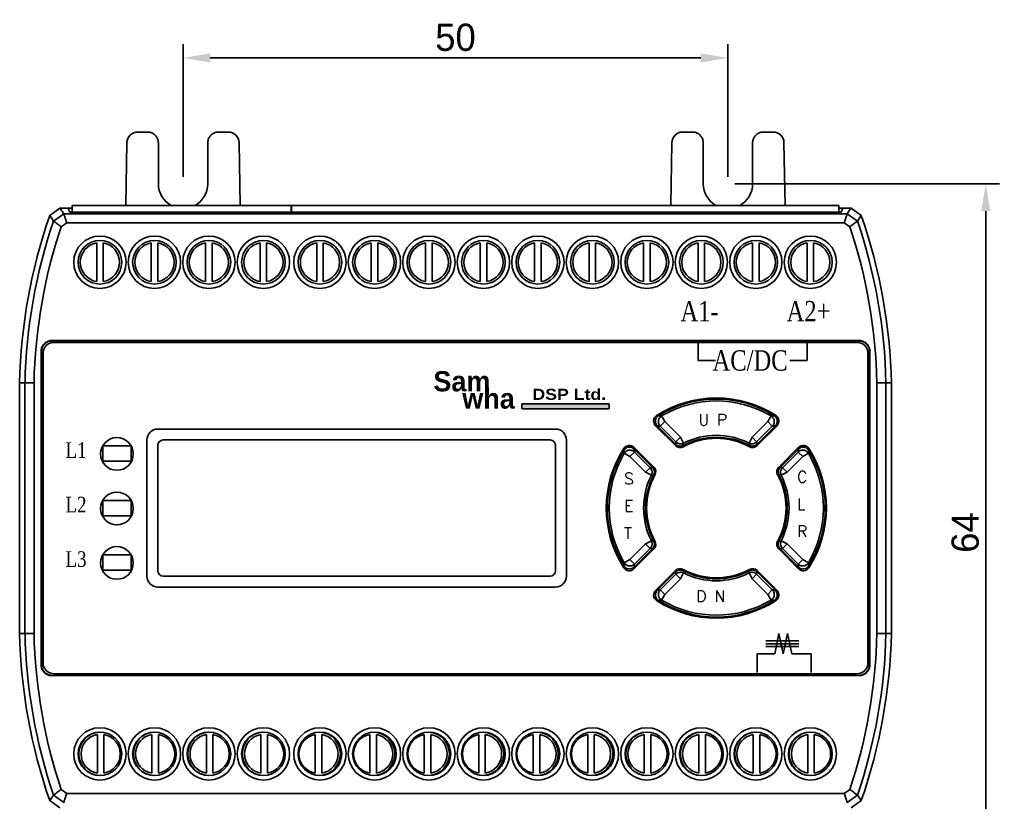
# Model space of a CAD drawing. Header units: millimetres. Extents: x 25 to 865, y 25 to 606.
# Drawn here: x 289.6 to 379.5, y 79.4 to 151.2 of the extents above; entities that cross this region are included whole.
import ezdxf
from ezdxf.enums import TextEntityAlignment as Align

# ---------------------------------------------------------------- set-up
doc = ezdxf.new("R2010")
doc.units = ezdxf.units.MM
for name, color, linetype in [('02___PRT_ALL_AXES', 7, 'Continuous'), ('03___PRT_ALL_CURVES', 7, 'Continuous'), ('40', 4, 'Continuous'), ('도면층1', 7, 'Continuous')]:
    doc.layers.add(name, color=color, linetype=linetype)
doc.styles.add('SS', font='batang.ttc', dxfattribs={"width": 0.8})
doc.styles.get("Standard").update_dxf_attribs({"font": 'BareunDotumPro1.ttf'})
doc.styles.add('STYLE2', font='romant.shx')
doc.dimstyles.new('ISO-25', dxfattribs={"dimtxt": 2.5, "dimasz": 2.5, "dimexe": 1.25, "dimexo": 0.625, "dimtad": 1, "dimtxsty": 'Standard', "dimcen": 2.5, "dimadec": 0, "dimazin": 0, "dimtfac": 1, "dimtmove": 0, "dimatfit": 3, "dimfxl": 0, "dimarcsym": 0})

# ---------------------------------------------------------------- blocks, each defined once
blk = doc.blocks.new('*D38')
at = {"color": 0, "lineweight": -2}
for p, q in [((304.635, 136.76), (304.635, 148.933)), ((354.635, 136.76), (354.635, 148.933)), ((307.135, 147.683), (352.135, 147.683))]:
    blk.add_line(p, q, dxfattribs=at)
at = {"color": 0}
for points in [[(307.135, 148.099), (307.135, 147.266), (304.635, 147.683)], [(352.135, 147.266), (352.135, 148.099), (354.635, 147.683)]]:
    blk.add_solid(points, dxfattribs=at)
at = {"layer": 'Defpoints', "color": 0}
for p in [(354.635, 147.683), (304.635, 136.135), (354.635, 136.135)]:
    blk.add_point(p, dxfattribs=at)
at = {"color": 0, "insert": (329.635, 149.558), "char_height": 2.5, "attachment_point": 5}
blk.add_mtext('50', dxfattribs=at)
blk = doc.blocks.new('*D39')
at = {"color": 0, "lineweight": -2}
for p, q in [((355.26, 136.135), (379.547, 136.135)), ((378.297, 74.64), (378.297, 133.635)), ((357.527, 72.14), (379.547, 72.14))]:
    blk.add_line(p, q, dxfattribs=at)
at = {"color": 0}
for points in [[(378.714, 133.635), (377.881, 133.635), (378.297, 136.135)], [(377.881, 74.64), (378.714, 74.64), (378.297, 72.14)]]:
    blk.add_solid(points, dxfattribs=at)
at = {"layer": 'Defpoints', "color": 0}
for p in [(354.635, 136.135), (378.297, 136.135), (356.902, 72.14)]:
    blk.add_point(p, dxfattribs=at)
at = {"color": 0, "insert": (376.422, 104.138), "char_height": 2.5, "attachment_point": 5, "rotation": 90}
blk.add_mtext('64', dxfattribs=at)

msp = doc.modelspace()

# ---------------------------------------------------------------- hatches: boundary and pattern name
msp.add_hatch(color=5).paths.add_polyline_path([(335.709, 115.495), (335.709, 115.952), (343.738, 115.952), (343.738, 115.495)])

# ---------------------------------------------------------------- linework, layer by layer
at = {"color": 7, "linetype": 'Continuous'}
for p, q in [((300.489, 140.885), (301.367, 140.885)), ((307.902, 140.885), (308.78, 140.885)), ((350.489, 140.885), (351.367, 140.885)), ((357.902, 140.885), (358.78, 140.885)), ((299.389, 134.135), (299.49, 139.902)), ((302.367, 136.135), (302.367, 139.885)), ((306.902, 139.885), (306.902, 136.135)), ((309.88, 134.135), (309.78, 139.902)), ((349.389, 134.135), (349.49, 139.902)), ((352.367, 136.135), (352.367, 139.885)), ((356.902, 139.885), (356.902, 136.135)), ((359.88, 134.135), (359.78, 139.902)), ((294.445, 134.135), (314.57, 134.135)), ((294.445, 133.546), (294.445, 134.135)), ((314.57, 134.135), (314.57, 133.546)), ((314.572, 134.135), (364.822, 134.135)), ((314.572, 133.546), (314.572, 134.135)), ((364.822, 134.135), (364.822, 133.546)), ((292.396, 133.214), (293.34, 133.885)), ((293.694, 133.389), (292.748, 132.711)), ((293.34, 133.885), (294.445, 133.885)), ((365.575, 133.389), (293.694, 133.389)), ((294.086, 133.885), (294.255, 133.546)), ((365.014, 133.546), (294.255, 133.546)), ((364.822, 133.885), (365.929, 133.885)), ((365.183, 133.885), (365.014, 133.546)), ((366.522, 132.711), (365.575, 133.389)), ((365.929, 133.885), (366.873, 133.214)), ((293.96, 132.561), (293.447, 132.194)), ((365.309, 132.561), (293.96, 132.561)), ((365.822, 132.194), (365.309, 132.561)), ((296.707, 130.71), (296.707, 127.16)), ((297.307, 130.71), (297.307, 127.16)), ((301.707, 130.71), (301.707, 127.16)), ((302.307, 130.71), (302.307, 127.16)), ((306.707, 130.71), (306.707, 127.16)), ((307.307, 130.71), (307.307, 127.16)), ((311.707, 130.71), (311.707, 127.16)), ((312.307, 130.71), (312.307, 127.16)), ((316.897, 130.71), (316.897, 127.16)), ((317.497, 130.71), (317.497, 127.16)), ((321.897, 130.71), (321.897, 127.16)), ((322.497, 130.71), (322.497, 127.16)), ((326.897, 130.71), (326.897, 127.16)), ((327.497, 130.71), (327.497, 127.16)), ((331.897, 130.71), (331.897, 127.16)), ((332.497, 130.71), (332.497, 127.16)), ((336.897, 130.71), (336.897, 127.16)), ((337.497, 130.71), (337.497, 127.16)), ((341.897, 130.71), (341.897, 127.16)), ((342.497, 130.71), (342.497, 127.16)), ((346.897, 130.71), (346.897, 127.16)), ((347.497, 130.71), (347.497, 127.16)), ((351.897, 130.71), (351.897, 127.16)), ((352.497, 130.71), (352.497, 127.16)), ((356.897, 130.71), (356.897, 127.16)), ((357.497, 130.71), (357.497, 127.16)), ((361.897, 130.71), (361.897, 127.16)), ((362.497, 130.71), (362.497, 127.16)), ((366.659, 121.759), (292.61, 121.759)), ((292.61, 121.759), (292.634, 121.735)), ((366.635, 121.735), (292.634, 121.735)), ((366.485, 121.585), (292.785, 121.585)), ((351.899, 119.908), (351.899, 121.606)), ((361.899, 119.908), (361.899, 121.606)), ((366.659, 121.759), (366.635, 121.735)), ((291.61, 120.76), (291.61, 92.01)), ((291.61, 120.76), (291.635, 120.735)), ((291.635, 120.735), (291.635, 92.035)), ((291.785, 120.585), (291.785, 92.185)), ((367.485, 92.185), (367.485, 120.585)), ((367.659, 120.76), (367.635, 120.735)), ((367.635, 92.035), (367.635, 120.735)), ((367.659, 92.01), (367.659, 120.76)), ((289.635, 94.885), (289.635, 117.885)), ((289.635, 117.885), (290.13, 117.88)), ((290.13, 117.88), (290.13, 94.89)), ((290.958, 117.88), (290.13, 117.88)), ((290.958, 117.864), (290.958, 94.906)), ((368.311, 117.88), (369.139, 117.88)), ((368.311, 94.906), (368.311, 117.864)), ((369.635, 117.885), (369.139, 117.88)), ((369.139, 94.89), (369.139, 117.88)), ((369.635, 117.885), (369.635, 94.885)), ((348.853, 114.316), (348.429, 113.892)), ((348.853, 114.316), (348.547, 114.831)), ((348.853, 114.316), (350.292, 112.878)), ((356.847, 112.878), (358.286, 114.316)), ((358.286, 114.316), (358.592, 114.831)), ((358.286, 114.316), (358.71, 113.892)), ((347.993, 113.942), (349.816, 112.118)), ((348.151, 113.925), (349.834, 112.241)), ((348.429, 113.892), (349.867, 112.453)), ((357.272, 112.453), (358.71, 113.892)), ((357.305, 112.241), (358.988, 113.925)), ((357.323, 112.118), (359.147, 113.942)), ((350.292, 112.878), (349.867, 112.453)), ((350.292, 112.878), (350.562, 112.342)), ((356.847, 112.878), (356.577, 112.342)), ((356.847, 112.878), (357.272, 112.453)), ((345.639, 111.101), (346.063, 111.525)), ((347.836, 110.139), (346.013, 111.962)), ((347.713, 110.12), (346.03, 111.803)), ((347.501, 110.087), (346.063, 111.525)), ((361.126, 111.962), (359.303, 110.139)), ((361.109, 111.803), (359.426, 110.12)), ((361.076, 111.525), (359.638, 110.087)), ((361.5, 111.101), (361.076, 111.525)), ((345.639, 111.101), (345.123, 111.408)), ((347.077, 109.663), (345.639, 111.101)), ((361.5, 111.101), (360.062, 109.663)), ((361.5, 111.101), (362.016, 111.408)), ((347.077, 109.663), (347.501, 110.087)), ((360.062, 109.663), (359.638, 110.087)), ((347.077, 109.663), (347.612, 109.393)), ((360.062, 109.663), (359.527, 109.393)), ((345.639, 101.669), (347.077, 103.107)), ((346.013, 100.808), (347.836, 102.632)), ((346.03, 100.967), (347.713, 102.65)), ((346.063, 101.245), (347.501, 102.683)), ((347.077, 103.107), (347.612, 103.377)), ((347.077, 103.107), (347.501, 102.683)), ((359.303, 102.632), (361.126, 100.808)), ((359.426, 102.65), (361.109, 100.967)), ((360.062, 103.107), (359.527, 103.377)), ((360.062, 103.107), (359.638, 102.683)), ((359.638, 102.683), (361.076, 101.245)), ((360.062, 103.107), (361.5, 101.669)), ((345.639, 101.669), (345.123, 101.362)), ((345.639, 101.669), (346.063, 101.245)), ((361.5, 101.669), (361.076, 101.245)), ((361.5, 101.669), (362.016, 101.362)), ((349.816, 100.652), (347.993, 98.828)), ((349.834, 100.529), (348.151, 98.845)), ((349.867, 100.317), (348.429, 98.879)), ((350.292, 99.893), (348.853, 98.454)), ((350.292, 99.893), (349.867, 100.317)), ((350.292, 99.893), (350.562, 100.428)), ((356.847, 99.893), (356.577, 100.428)), ((356.847, 99.893), (357.272, 100.317)), ((358.286, 98.454), (356.847, 99.893)), ((358.71, 98.879), (357.272, 100.317)), ((358.988, 98.845), (357.305, 100.529)), ((359.147, 98.828), (357.323, 100.652)), ((348.853, 98.454), (348.429, 98.879)), ((348.853, 98.454), (348.547, 97.939)), ((358.286, 98.454), (358.71, 98.879)), ((358.286, 98.454), (358.592, 97.939)), ((289.635, 94.885), (290.13, 94.89)), ((290.958, 94.89), (290.13, 94.89)), ((368.311, 94.89), (369.139, 94.89)), ((369.635, 94.885), (369.139, 94.89)), ((357.327, 91.302), (357.327, 93)), ((362.262, 91.302), (362.262, 93)), ((291.61, 92.01), (291.635, 92.035)), ((367.659, 92.01), (367.635, 92.035)), ((292.61, 91.011), (292.634, 91.035)), ((292.61, 91.011), (366.659, 91.011)), ((292.634, 91.035), (366.635, 91.035)), ((292.785, 91.185), (366.485, 91.185)), ((366.659, 91.011), (366.635, 91.035)), ((296.772, 82.06), (296.772, 85.61)), ((297.372, 82.06), (297.372, 85.61)), ((301.772, 82.06), (301.772, 85.61)), ((302.372, 82.06), (302.372, 85.61)), ((306.772, 82.06), (306.772, 85.61)), ((307.372, 82.06), (307.372, 85.61)), ((311.772, 82.06), (311.772, 85.61)), ((312.372, 82.06), (312.372, 85.61)), ((316.772, 82.06), (316.772, 85.61)), ((317.372, 82.06), (317.372, 85.61)), ((321.772, 82.06), (321.772, 85.61)), ((322.372, 82.06), (322.372, 85.61)), ((326.772, 82.06), (326.772, 85.61)), ((327.372, 82.06), (327.372, 85.61)), ((331.772, 82.06), (331.772, 85.61)), ((332.372, 82.06), (332.372, 85.61)), ((336.772, 82.06), (336.772, 85.61)), ((337.372, 82.06), (337.372, 85.61)), ((341.772, 82.06), (341.772, 85.61)), ((342.372, 82.06), (342.372, 85.61)), ((346.962, 82.06), (346.962, 85.61)), ((347.562, 82.06), (347.562, 85.61)), ((351.962, 82.06), (351.962, 85.61)), ((352.562, 82.06), (352.562, 85.61)), ((356.962, 82.06), (356.962, 85.61)), ((357.562, 82.06), (357.562, 85.61)), ((361.962, 82.06), (361.962, 85.61)), ((362.562, 82.06), (362.562, 85.61)), ((292.748, 80.059), (293.694, 79.381)), ((293.447, 80.577), (293.96, 80.209)), ((293.96, 80.209), (365.309, 80.209)), ((365.309, 80.209), (365.822, 80.577)), ((365.575, 79.381), (366.522, 80.059)), ((293.34, 78.885), (292.396, 79.556)), ((366.873, 79.556), (365.929, 78.885))]:
    msp.add_line(p, q, dxfattribs=at)
for p, q in [((353.497, 119.908), (351.899, 119.908)), ((361.899, 119.908), (360.301, 119.908)), ((358.925, 93), (359.315, 94.868)), ((359.315, 94.868), (359.705, 93)), ((359.705, 93), (360.095, 94.868)), ((360.095, 94.868), (360.485, 93)), ((358.11, 94.193), (361.143, 94.193)), ((358.11, 93.934), (361.143, 93.934)), ((358.11, 93.675), (361.143, 93.675)), ((358.925, 93), (357.327, 93)), ((362.262, 93), (360.485, 93))]:
    msp.add_line(p, q)
at = {"color": 5}
for p, q in [((335.709, 115.952), (343.738, 115.952)), ((335.709, 115.495), (335.709, 115.952)), ((343.738, 115.495), (335.709, 115.495)), ((343.738, 115.952), (343.738, 115.495))]:
    msp.add_line(p, q, dxfattribs=at)
at = {"color": 7, "linetype": 'Continuous'}
for centre, radius in [((297.007, 128.935), 2.4), ((302.007, 128.935), 2.4), ((307.007, 128.935), 2.4), ((312.007, 128.935), 2.4), ((317.197, 128.935), 2.4), ((322.197, 128.935), 2.4), ((327.197, 128.935), 2.4), ((332.197, 128.935), 2.4), ((337.197, 128.935), 2.4), ((342.197, 128.935), 2.4), ((347.197, 128.935), 2.4), ((352.197, 128.935), 2.4), ((357.197, 128.935), 2.4), ((362.197, 128.935), 2.4), ((297.007, 128.935), 2), ((302.007, 128.935), 2), ((307.007, 128.935), 2), ((312.007, 128.935), 2), ((317.197, 128.935), 2), ((322.197, 128.935), 2), ((327.197, 128.935), 2), ((332.197, 128.935), 2), ((337.197, 128.935), 2), ((342.197, 128.935), 2), ((347.197, 128.935), 2), ((352.197, 128.935), 2), ((357.197, 128.935), 2), ((362.197, 128.935), 2), ((297.007, 83.835), 2.4), ((297.007, 83.835), 2), ((302.007, 83.835), 2.4), ((302.007, 83.835), 2), ((307.007, 83.835), 2.4), ((307.007, 83.835), 2), ((312.007, 83.835), 2.4), ((312.007, 83.835), 2), ((317.197, 83.835), 2.4), ((317.197, 83.835), 2), ((322.197, 83.835), 2.4), ((322.197, 83.835), 2), ((327.197, 83.835), 2.4), ((327.197, 83.835), 2), ((332.197, 83.835), 2.4), ((332.197, 83.835), 2), ((337.197, 83.835), 2.4), ((337.197, 83.835), 2), ((342.197, 83.835), 2.4), ((342.197, 83.835), 2), ((347.197, 83.835), 2.4), ((347.197, 83.835), 2), ((352.197, 83.835), 2.4), ((352.197, 83.835), 2), ((357.197, 83.835), 2.4), ((357.197, 83.835), 2), ((362.197, 83.835), 2.4), ((362.197, 83.835), 2)]:
    msp.add_circle(centre, radius, dxfattribs=at)
for centre, radius, start, end in [((300.489, 139.885), 1, 90, 179), ((308.78, 139.885), 1, 1, 90), ((350.489, 139.885), 1, 90, 179), ((358.78, 139.885), 1, 1, 90), ((304.635, 136.135), 2.267, 180, 242.3898), ((304.635, 136.135), 2.267, 297.6102, 0), ((354.635, 136.135), 2.267, 180, 242.3898), ((354.635, 136.135), 2.267, 297.6102, 0), ((339.623, 116.794), 50, 160.82791, 178.74912), ((319.646, 116.794), 50, 1.25088, 19.17209), ((339.623, 116.794), 49.504, 161.24388, 178.74287), ((339.623, 116.794), 48.677, 161.5561, 178.73961), ((319.646, 116.794), 48.677, 1.26039, 18.4439), ((319.646, 116.794), 49.504, 1.25713, 18.75612), ((297.007, 128.935), 1.8, 99.59407, 260.40593), ((297.007, 128.935), 1.8, 279.59407, 80.40593), ((302.007, 128.935), 1.8, 99.59407, 260.40593), ((302.007, 128.935), 1.8, 279.59407, 80.40593), ((307.007, 128.935), 1.8, 99.59407, 260.40593), ((307.007, 128.935), 1.8, 279.59407, 80.40593), ((312.007, 128.935), 1.8, 99.59407, 260.40593), ((312.007, 128.935), 1.8, 279.59407, 80.40593), ((317.197, 128.935), 1.8, 99.59407, 260.40593), ((317.197, 128.935), 1.8, 279.59407, 80.40593), ((322.197, 128.935), 1.8, 99.59407, 260.40593), ((322.197, 128.935), 1.8, 279.59407, 80.40593), ((327.197, 128.935), 1.8, 99.59407, 260.40593), ((327.197, 128.935), 1.8, 279.59407, 80.40593), ((332.197, 128.935), 1.8, 99.59407, 260.40593), ((332.197, 128.935), 1.8, 279.59407, 80.40593), ((337.197, 128.935), 1.8, 99.59407, 260.40593), ((337.197, 128.935), 1.8, 279.59407, 80.40593), ((342.197, 128.935), 1.8, 99.59407, 260.40593), ((342.197, 128.935), 1.8, 279.59407, 80.40593), ((347.197, 128.935), 1.8, 99.59407, 260.40593), ((347.197, 128.935), 1.8, 279.59407, 80.40593), ((352.197, 128.935), 1.8, 99.59407, 260.40593), ((352.197, 128.935), 1.8, 279.59407, 80.40593), ((357.197, 128.935), 1.8, 99.59407, 260.40593), ((357.197, 128.935), 1.8, 279.59407, 80.40593), ((362.197, 128.935), 1.8, 99.59407, 260.40593), ((362.197, 128.935), 1.8, 279.59407, 80.40593), ((292.785, 120.585), 1, 90, 180), ((366.485, 120.585), 1, 0, 90), ((353.57, 106.385), 10.1, 57.1532, 122.8468), ((353.57, 106.385), 10, 57.90749, 122.09251), ((353.57, 106.385), 9.827, 59.26143, 120.73857), ((348.417, 114.366), 0.6, 122.8468, 225), ((358.722, 114.366), 0.6, 315, 57.1532), ((353.57, 106.385), 6.4, 61.60155, 118.39845), ((353.57, 106.385), 6.5, 62.20277, 117.79723), ((353.57, 106.385), 6.673, 63.2117, 116.7883), ((353.57, 106.385), 10.1, 147.1532, 212.8468), ((353.57, 106.385), 10, 147.90749, 212.09251), ((345.588, 111.538), 0.6, 45, 147.1532), ((350.24, 112.543), 0.6, 225, 298.39845), ((356.899, 112.543), 0.6, 241.60155, 315), ((361.551, 111.538), 0.6, 32.8468, 135), ((353.57, 106.385), 10, 327.90749, 32.09251), ((353.57, 106.385), 10.1, 327.1532, 32.8468), ((353.57, 106.385), 9.827, 149.26143, 210.73857), ((353.57, 106.385), 9.827, 329.26143, 30.73857), ((347.412, 109.714), 0.6, 331.60155, 45), ((359.727, 109.714), 0.6, 135, 208.39845), ((353.57, 106.385), 6.673, 153.2117, 206.7883), ((353.57, 106.385), 6.5, 152.20277, 207.79723), ((353.57, 106.385), 6.4, 151.60155, 208.39845), ((353.57, 106.385), 6.4, 331.60155, 28.39845), ((353.57, 106.385), 6.5, 332.20277, 27.79723), ((353.57, 106.385), 6.673, 333.2117, 26.7883), ((347.412, 103.056), 0.6, 315, 28.39845), ((359.727, 103.056), 0.6, 151.60155, 225), ((345.588, 101.232), 0.6, 212.8468, 315), ((350.24, 100.227), 0.6, 61.60155, 135), ((353.57, 106.385), 6.4, 241.60155, 298.39845), ((356.899, 100.227), 0.6, 45, 118.39845), ((361.551, 101.232), 0.6, 225, 327.1532), ((353.57, 106.385), 6.5, 242.20277, 297.79723), ((353.57, 106.385), 6.673, 243.2117, 296.7883), ((348.417, 98.404), 0.6, 135, 237.1532), ((358.722, 98.404), 0.6, 302.8468, 45), ((353.57, 106.385), 10.1, 237.1532, 302.8468), ((353.57, 106.385), 10, 237.90749, 302.09251), ((353.57, 106.385), 9.827, 239.26143, 300.73857), ((339.623, 95.977), 50, 181.25088, 199.17209), ((339.623, 95.977), 49.504, 181.25713, 198.75612), ((339.623, 95.977), 48.677, 181.26039, 198.4439), ((319.646, 95.977), 48.677, 341.5561, 358.73961), ((319.646, 95.977), 49.504, 341.24388, 358.74287), ((319.646, 95.977), 50, 340.82791, 358.74912), ((292.785, 92.185), 1, 180, 270), ((366.485, 92.185), 1, 270, 0), ((297.072, 83.835), 1.8, 99.59407, 260.40593), ((297.072, 83.835), 1.8, 279.59407, 80.40593), ((302.072, 83.835), 1.8, 99.59407, 260.40593), ((302.072, 83.835), 1.8, 279.59407, 80.40593), ((307.072, 83.835), 1.8, 99.59407, 260.40593), ((307.072, 83.835), 1.8, 279.59407, 80.40593), ((312.072, 83.835), 1.8, 99.59407, 260.40593), ((312.072, 83.835), 1.8, 279.59407, 80.40593), ((317.072, 83.835), 1.8, 99.59407, 260.40593), ((317.072, 83.835), 1.8, 279.59407, 80.40593), ((322.072, 83.835), 1.8, 99.59407, 260.40593), ((322.072, 83.835), 1.8, 279.59407, 80.40593), ((327.072, 83.835), 1.8, 99.59407, 260.40593), ((327.072, 83.835), 1.8, 279.59407, 80.40593), ((332.072, 83.835), 1.8, 99.59407, 260.40593), ((332.072, 83.835), 1.8, 279.59407, 80.40593), ((337.072, 83.835), 1.8, 99.59407, 260.40593), ((337.072, 83.835), 1.8, 279.59407, 80.40593), ((342.072, 83.835), 1.8, 99.59407, 260.40593), ((342.072, 83.835), 1.8, 279.59407, 80.40593), ((347.262, 83.835), 1.8, 99.59407, 260.40593), ((347.262, 83.835), 1.8, 279.59407, 80.40593), ((352.262, 83.835), 1.8, 99.59407, 260.40593), ((352.262, 83.835), 1.8, 279.59407, 80.40593), ((357.262, 83.835), 1.8, 99.59407, 260.40593), ((357.262, 83.835), 1.8, 279.59407, 80.40593), ((362.262, 83.835), 1.8, 99.59407, 260.40593), ((362.262, 83.835), 1.8, 279.59407, 80.40593)]:
    msp.add_arc(centre, radius, start, end, dxfattribs=at)
for points, knots in [([(302.367, 139.885), (302.367, 139.989), (302.334, 140.199), (302.19, 140.482), (301.965, 140.707), (301.681, 140.852), (301.471, 140.885), (301.367, 140.885)], [0, 0, 0, 0, 0.312844, 0.625707, 0.9386, 1.251523, 1.564464, 1.564464, 1.564464, 1.564464]), ([(307.902, 140.885), (307.798, 140.885), (307.588, 140.852), (307.305, 140.707), (307.08, 140.482), (306.935, 140.199), (306.902, 139.989), (306.902, 139.885)], [0, 0, 0, 0, 0.312941, 0.625864, 0.938757, 1.25162, 1.564464, 1.564464, 1.564464, 1.564464]), ([(352.367, 139.885), (352.367, 139.989), (352.334, 140.199), (352.19, 140.482), (351.965, 140.707), (351.681, 140.852), (351.471, 140.885), (351.367, 140.885)], [0, 0, 0, 0, 0.312844, 0.625707, 0.9386, 1.251523, 1.564464, 1.564464, 1.564464, 1.564464]), ([(357.902, 140.885), (357.798, 140.885), (357.588, 140.852), (357.305, 140.707), (357.08, 140.482), (356.935, 140.199), (356.902, 139.989), (356.902, 139.885)], [0, 0, 0, 0, 0.312941, 0.625864, 0.938757, 1.25162, 1.564464, 1.564464, 1.564464, 1.564464]), ([(292.747, 132.711), (292.713, 132.76), (292.636, 132.87), (292.519, 133.037), (292.436, 133.156), (292.396, 133.214)], [0, 0, 0, 0, 0.1802478, 0.400648, 0.6134957, 0.6134957, 0.6134957, 0.6134957]), ([(293.694, 133.389), (293.659, 133.438), (293.582, 133.545), (293.464, 133.711), (293.381, 133.828), (293.34, 133.885)], [0, 0, 0, 0, 0.1789919, 0.3978668, 0.6092519, 0.6092519, 0.6092519, 0.6092519]), ([(293.694, 133.389), (293.724, 133.3), (293.769, 133.114), (293.868, 132.841), (293.928, 132.655), (293.96, 132.561)], [0, 0, 0, 0, 0.2828701, 0.5732651, 0.8697537, 0.8697537, 0.8697537, 0.8697537]), ([(365.575, 133.389), (365.545, 133.3), (365.5, 133.114), (365.401, 132.841), (365.341, 132.655), (365.309, 132.561)], [0, 0, 0, 0, 0.2828747, 0.5732697, 0.8697537, 0.8697537, 0.8697537, 0.8697537]), ([(365.575, 133.389), (365.61, 133.437), (365.687, 133.545), (365.805, 133.71), (365.888, 133.827), (365.929, 133.885)], [0, 0, 0, 0, 0.1782085, 0.3970842, 0.6092519, 0.6092519, 0.6092519, 0.6092519]), ([(366.522, 132.711), (366.556, 132.76), (366.633, 132.869), (366.75, 133.037), (366.833, 133.155), (366.873, 133.214)], [0, 0, 0, 0, 0.1794589, 0.3998599, 0.6134957, 0.6134957, 0.6134957, 0.6134957]), ([(292.747, 132.711), (292.822, 132.654), (292.983, 132.551), (293.21, 132.37), (293.368, 132.254), (293.447, 132.194)], [0, 0, 0, 0, 0.2824675, 0.5729897, 0.8701168, 0.8701168, 0.8701168, 0.8701168]), ([(366.522, 132.711), (366.447, 132.654), (366.286, 132.551), (366.059, 132.37), (365.901, 132.254), (365.822, 132.194)], [0, 0, 0, 0, 0.2824628, 0.5729851, 0.8701169, 0.8701169, 0.8701169, 0.8701169]), ([(291.61, 120.76), (291.61, 120.864), (291.643, 121.074), (291.788, 121.357), (292.013, 121.582), (292.296, 121.726), (292.506, 121.759), (292.61, 121.759)], [0, 0, 0, 0, 0.31286, 0.625669, 0.938459, 1.251268, 1.564128, 1.564128, 1.564128, 1.564128]), ([(292.634, 121.735), (292.53, 121.735), (292.32, 121.702), (292.037, 121.558), (291.812, 121.333), (291.668, 121.05), (291.635, 120.839), (291.635, 120.735)], [0, 0, 0, 0, 0.31286, 0.625669, 0.938459, 1.251268, 1.564128, 1.564128, 1.564128, 1.564128]), ([(367.635, 120.735), (367.635, 120.839), (367.601, 121.05), (367.457, 121.333), (367.232, 121.558), (366.949, 121.702), (366.739, 121.735), (366.635, 121.735)], [0, 0, 0, 0, 0.31286, 0.625669, 0.938459, 1.251268, 1.564128, 1.564128, 1.564128, 1.564128]), ([(366.659, 121.759), (366.763, 121.759), (366.973, 121.726), (367.257, 121.582), (367.481, 121.357), (367.626, 121.074), (367.659, 120.864), (367.659, 120.76)], [0, 0, 0, 0, 0.31286, 0.625669, 0.938459, 1.251268, 1.564128, 1.564128, 1.564128, 1.564128]), ([(348.046, 114.067), (348.017, 114.121), (347.977, 114.236), (347.97, 114.417), (348.017, 114.593), (348.082, 114.696), (348.122, 114.742)], [0, 0, 0, 0, 0.1816332, 0.3597935, 0.5375269, 0.7188514, 0.7188514, 0.7188514, 0.7188514]), ([(348.547, 114.831), (348.502, 114.805), (348.42, 114.74), (348.326, 114.614), (348.267, 114.468), (348.247, 114.312), (348.268, 114.157), (348.329, 114.012), (348.393, 113.928), (348.429, 113.892)], [0, 0, 0, 0, 0.155419, 0.310822, 0.466265, 0.621712, 0.777156, 0.932553, 1.087999, 1.087999, 1.087999, 1.087999]), ([(348.547, 114.831), (348.514, 114.834), (348.45, 114.84), (348.353, 114.849), (348.289, 114.854), (348.257, 114.857)], [0, 0, 0, 0, 0.097934, 0.1950437, 0.2913484, 0.2913484, 0.2913484, 0.2913484]), ([(358.592, 114.831), (358.625, 114.834), (358.689, 114.84), (358.786, 114.849), (358.85, 114.854), (358.882, 114.857)], [0, 0, 0, 0, 0.097934, 0.1950437, 0.2913484, 0.2913484, 0.2913484, 0.2913484]), ([(358.71, 113.892), (358.746, 113.928), (358.81, 114.012), (358.871, 114.157), (358.892, 114.312), (358.872, 114.468), (358.813, 114.614), (358.719, 114.74), (358.637, 114.805), (358.592, 114.831)], [0, 0, 0, 0, 0.15542, 0.310823, 0.466265, 0.621713, 0.777157, 0.932553, 1.087999, 1.087999, 1.087999, 1.087999]), ([(359.016, 114.743), (359.055, 114.699), (359.12, 114.597), (359.168, 114.422), (359.163, 114.239), (359.123, 114.123), (359.094, 114.068)], [0, 0, 0, 0, 0.1782447, 0.3558606, 0.5359559, 0.7195524, 0.7195524, 0.7195524, 0.7195524]), ([(348.429, 113.892), (348.398, 113.895), (348.336, 113.903), (348.243, 113.914), (348.182, 113.921), (348.151, 113.925)], [0, 0, 0, 0, 0.0941011, 0.1874553, 0.2800793, 0.2800793, 0.2800793, 0.2800793]), ([(358.71, 113.892), (358.741, 113.895), (358.803, 113.903), (358.896, 113.914), (358.957, 113.921), (358.988, 113.925)], [0, 0, 0, 0, 0.0941011, 0.1874553, 0.2800793, 0.2800793, 0.2800793, 0.2800793]), ([(349.867, 112.453), (349.864, 112.43), (349.856, 112.383), (349.845, 112.312), (349.838, 112.265), (349.834, 112.241)], [0, 0, 0, 0, 0.071045, 0.1425531, 0.2145298, 0.2145298, 0.2145298, 0.2145298]), ([(349.867, 112.453), (349.903, 112.418), (349.983, 112.356), (350.122, 112.296), (350.271, 112.272), (350.422, 112.286), (350.517, 112.32), (350.562, 112.342)], [0, 0, 0, 0, 0.1498981, 0.2997689, 0.4496615, 0.5995244, 0.749459, 0.749459, 0.749459, 0.749459]), ([(356.577, 112.342), (356.622, 112.32), (356.717, 112.286), (356.868, 112.272), (357.017, 112.296), (357.156, 112.356), (357.236, 112.418), (357.272, 112.453)], [0, 0, 0, 0, 0.1499076, 0.2997754, 0.4496678, 0.5995313, 0.749459, 0.749459, 0.749459, 0.749459]), ([(357.272, 112.453), (357.275, 112.43), (357.283, 112.383), (357.294, 112.312), (357.301, 112.265), (357.305, 112.241)], [0, 0, 0, 0, 0.071045, 0.1425531, 0.2145298, 0.2145298, 0.2145298, 0.2145298]), ([(345.123, 111.408), (345.12, 111.44), (345.114, 111.505), (345.106, 111.602), (345.1, 111.666), (345.098, 111.698)], [0, 0, 0, 0, 0.097934, 0.1950437, 0.2913484, 0.2913484, 0.2913484, 0.2913484]), ([(346.063, 111.525), (346.026, 111.562), (345.943, 111.626), (345.798, 111.686), (345.642, 111.707), (345.486, 111.688), (345.341, 111.629), (345.215, 111.535), (345.15, 111.452), (345.123, 111.408)], [0, 0, 0, 0, 0.15542, 0.310823, 0.466265, 0.621713, 0.777157, 0.932553, 1.087999, 1.087999, 1.087999, 1.087999]), ([(345.211, 111.831), (345.256, 111.87), (345.358, 111.935), (345.532, 111.984), (345.715, 111.979), (345.832, 111.938), (345.886, 111.91)], [0, 0, 0, 0, 0.1782447, 0.3558606, 0.5359559, 0.7195524, 0.7195524, 0.7195524, 0.7195524]), ([(346.063, 111.525), (346.059, 111.556), (346.051, 111.618), (346.04, 111.711), (346.033, 111.773), (346.03, 111.803)], [0, 0, 0, 0, 0.0941011, 0.1874553, 0.2800793, 0.2800793, 0.2800793, 0.2800793]), ([(350.395, 112.082), (350.346, 112.07), (350.243, 112.059), (350.091, 112.083), (349.997, 112.124), (349.953, 112.149)], [0, 0, 0, 0, 0.1536186, 0.3056904, 0.4569779, 0.4569779, 0.4569779, 0.4569779]), ([(350.562, 112.342), (350.559, 112.319), (350.554, 112.273), (350.546, 112.204), (350.541, 112.158), (350.538, 112.135)], [0, 0, 0, 0, 0.0690716, 0.1385618, 0.2084744, 0.2084744, 0.2084744, 0.2084744]), ([(356.577, 112.342), (356.58, 112.319), (356.585, 112.273), (356.593, 112.204), (356.598, 112.158), (356.601, 112.135)], [0, 0, 0, 0, 0.0690716, 0.1385618, 0.2084744, 0.2084744, 0.2084744, 0.2084744]), ([(357.185, 112.149), (357.141, 112.123), (357.047, 112.082), (356.894, 112.059), (356.792, 112.07), (356.743, 112.082)], [0, 0, 0, 0, 0.1525326, 0.3042974, 0.4570425, 0.4570425, 0.4570425, 0.4570425]), ([(361.076, 111.525), (361.08, 111.556), (361.088, 111.618), (361.099, 111.711), (361.106, 111.773), (361.109, 111.803)], [0, 0, 0, 0, 0.0941011, 0.1874553, 0.2800793, 0.2800793, 0.2800793, 0.2800793]), ([(362.016, 111.408), (361.989, 111.452), (361.924, 111.535), (361.799, 111.629), (361.653, 111.688), (361.497, 111.707), (361.341, 111.686), (361.196, 111.626), (361.113, 111.562), (361.076, 111.525)], [0, 0, 0, 0, 0.155419, 0.310822, 0.466265, 0.621712, 0.777156, 0.932553, 1.087999, 1.087999, 1.087999, 1.087999]), ([(361.252, 111.909), (361.305, 111.937), (361.42, 111.978), (361.602, 111.984), (361.777, 111.937), (361.88, 111.872), (361.926, 111.833)], [0, 0, 0, 0, 0.1816332, 0.3597935, 0.5375269, 0.7188514, 0.7188514, 0.7188514, 0.7188514]), ([(362.016, 111.408), (362.019, 111.44), (362.025, 111.505), (362.033, 111.602), (362.039, 111.666), (362.041, 111.698)], [0, 0, 0, 0, 0.097934, 0.1950437, 0.2913484, 0.2913484, 0.2913484, 0.2913484]), ([(347.501, 110.087), (347.525, 110.091), (347.571, 110.098), (347.642, 110.109), (347.689, 110.117), (347.713, 110.12)], [0, 0, 0, 0, 0.071045, 0.1425531, 0.2145298, 0.2145298, 0.2145298, 0.2145298]), ([(347.612, 109.393), (347.635, 109.437), (347.669, 109.533), (347.683, 109.683), (347.659, 109.833), (347.599, 109.972), (347.536, 110.052), (347.501, 110.087)], [0, 0, 0, 0, 0.1499076, 0.2997754, 0.4496678, 0.5995313, 0.749459, 0.749459, 0.749459, 0.749459]), ([(347.806, 110), (347.832, 109.956), (347.872, 109.862), (347.895, 109.71), (347.884, 109.608), (347.873, 109.558)], [0, 0, 0, 0, 0.1525326, 0.3042974, 0.4570425, 0.4570425, 0.4570425, 0.4570425]), ([(359.266, 109.559), (359.254, 109.609), (359.244, 109.712), (359.267, 109.864), (359.308, 109.958), (359.334, 110.001)], [0, 0, 0, 0, 0.1536186, 0.3056904, 0.4569779, 0.4569779, 0.4569779, 0.4569779]), ([(359.638, 110.087), (359.615, 110.091), (359.568, 110.098), (359.497, 110.109), (359.45, 110.117), (359.426, 110.12)], [0, 0, 0, 0, 0.071045, 0.1425531, 0.2145298, 0.2145298, 0.2145298, 0.2145298]), ([(359.638, 110.087), (359.603, 110.052), (359.541, 109.972), (359.48, 109.833), (359.456, 109.683), (359.47, 109.533), (359.504, 109.437), (359.527, 109.393)], [0, 0, 0, 0, 0.1498981, 0.2997689, 0.4496615, 0.5995244, 0.749459, 0.749459, 0.749459, 0.749459]), ([(347.612, 109.393), (347.635, 109.395), (347.681, 109.401), (347.75, 109.409), (347.796, 109.414), (347.82, 109.416)], [0, 0, 0, 0, 0.0690716, 0.1385618, 0.2084744, 0.2084744, 0.2084744, 0.2084744]), ([(359.527, 109.393), (359.504, 109.395), (359.458, 109.401), (359.389, 109.409), (359.343, 109.414), (359.319, 109.416)], [0, 0, 0, 0, 0.0690716, 0.1385618, 0.2084744, 0.2084744, 0.2084744, 0.2084744]), ([(347.501, 102.683), (347.536, 102.718), (347.599, 102.798), (347.659, 102.937), (347.683, 103.087), (347.669, 103.238), (347.635, 103.333), (347.612, 103.377)], [0, 0, 0, 0, 0.1498981, 0.2997689, 0.4496615, 0.5995244, 0.749459, 0.749459, 0.749459, 0.749459]), ([(347.501, 102.683), (347.525, 102.679), (347.571, 102.672), (347.642, 102.661), (347.689, 102.654), (347.713, 102.65)], [0, 0, 0, 0, 0.071045, 0.1425531, 0.2145298, 0.2145298, 0.2145298, 0.2145298]), ([(347.612, 103.377), (347.635, 103.375), (347.681, 103.369), (347.75, 103.361), (347.796, 103.356), (347.82, 103.354)], [0, 0, 0, 0, 0.0690716, 0.1385618, 0.2084744, 0.2084744, 0.2084744, 0.2084744]), ([(347.873, 103.211), (347.885, 103.161), (347.895, 103.058), (347.872, 102.906), (347.831, 102.812), (347.805, 102.769)], [0, 0, 0, 0, 0.1536186, 0.3056904, 0.4569779, 0.4569779, 0.4569779, 0.4569779]), ([(359.333, 102.77), (359.307, 102.814), (359.267, 102.908), (359.244, 103.06), (359.255, 103.162), (359.266, 103.212)], [0, 0, 0, 0, 0.1525326, 0.3042974, 0.4570425, 0.4570425, 0.4570425, 0.4570425]), ([(359.527, 103.377), (359.504, 103.375), (359.458, 103.369), (359.389, 103.361), (359.343, 103.356), (359.319, 103.354)], [0, 0, 0, 0, 0.0690716, 0.1385618, 0.2084744, 0.2084744, 0.2084744, 0.2084744]), ([(359.638, 102.683), (359.615, 102.679), (359.568, 102.672), (359.497, 102.661), (359.45, 102.654), (359.426, 102.65)], [0, 0, 0, 0, 0.071045, 0.1425531, 0.2145298, 0.2145298, 0.2145298, 0.2145298]), ([(359.527, 103.377), (359.504, 103.333), (359.47, 103.238), (359.456, 103.087), (359.48, 102.937), (359.541, 102.798), (359.603, 102.718), (359.638, 102.683)], [0, 0, 0, 0, 0.1499076, 0.2997754, 0.4496678, 0.5995313, 0.749459, 0.749459, 0.749459, 0.749459]), ([(345.123, 101.362), (345.12, 101.33), (345.114, 101.265), (345.106, 101.168), (345.1, 101.104), (345.098, 101.072)], [0, 0, 0, 0, 0.097934, 0.1950437, 0.2913484, 0.2913484, 0.2913484, 0.2913484]), ([(345.123, 101.362), (345.15, 101.318), (345.215, 101.235), (345.341, 101.141), (345.486, 101.082), (345.642, 101.063), (345.798, 101.084), (345.943, 101.144), (346.026, 101.208), (346.063, 101.245)], [0, 0, 0, 0, 0.155419, 0.310822, 0.466265, 0.621712, 0.777156, 0.932553, 1.087999, 1.087999, 1.087999, 1.087999]), ([(345.887, 100.861), (345.834, 100.833), (345.719, 100.792), (345.537, 100.786), (345.362, 100.833), (345.259, 100.898), (345.213, 100.938)], [0, 0, 0, 0, 0.1816332, 0.3597935, 0.5375269, 0.7188514, 0.7188514, 0.7188514, 0.7188514]), ([(346.063, 101.245), (346.059, 101.214), (346.051, 101.152), (346.04, 101.059), (346.033, 100.997), (346.03, 100.967)], [0, 0, 0, 0, 0.0941011, 0.1874553, 0.2800793, 0.2800793, 0.2800793, 0.2800793]), ([(349.954, 100.621), (349.998, 100.647), (350.093, 100.688), (350.245, 100.711), (350.347, 100.7), (350.396, 100.688)], [0, 0, 0, 0, 0.1525326, 0.3042974, 0.4570425, 0.4570425, 0.4570425, 0.4570425]), ([(356.744, 100.689), (356.794, 100.7), (356.896, 100.711), (357.048, 100.687), (357.142, 100.647), (357.186, 100.621)], [0, 0, 0, 0, 0.1536186, 0.3056904, 0.4569779, 0.4569779, 0.4569779, 0.4569779]), ([(361.076, 101.245), (361.113, 101.208), (361.196, 101.144), (361.341, 101.084), (361.497, 101.063), (361.653, 101.082), (361.799, 101.141), (361.924, 101.235), (361.989, 101.318), (362.016, 101.362)], [0, 0, 0, 0, 0.15542, 0.310823, 0.466265, 0.621713, 0.777157, 0.932553, 1.087999, 1.087999, 1.087999, 1.087999]), ([(361.076, 101.245), (361.08, 101.214), (361.088, 101.152), (361.099, 101.059), (361.106, 100.997), (361.109, 100.967)], [0, 0, 0, 0, 0.0941011, 0.1874553, 0.2800793, 0.2800793, 0.2800793, 0.2800793]), ([(361.928, 100.939), (361.883, 100.9), (361.781, 100.835), (361.607, 100.786), (361.424, 100.792), (361.307, 100.832), (361.253, 100.861)], [0, 0, 0, 0, 0.1782447, 0.3558606, 0.5359559, 0.7195524, 0.7195524, 0.7195524, 0.7195524]), ([(362.016, 101.362), (362.019, 101.33), (362.025, 101.265), (362.033, 101.168), (362.039, 101.104), (362.041, 101.072)], [0, 0, 0, 0, 0.097934, 0.1950437, 0.2913484, 0.2913484, 0.2913484, 0.2913484]), ([(349.867, 100.317), (349.864, 100.34), (349.856, 100.387), (349.845, 100.458), (349.838, 100.505), (349.834, 100.529)], [0, 0, 0, 0, 0.071045, 0.1425531, 0.2145298, 0.2145298, 0.2145298, 0.2145298]), ([(350.562, 100.428), (350.517, 100.45), (350.422, 100.484), (350.271, 100.498), (350.122, 100.474), (349.983, 100.414), (349.903, 100.352), (349.867, 100.317)], [0, 0, 0, 0, 0.1499076, 0.2997754, 0.4496678, 0.5995313, 0.749459, 0.749459, 0.749459, 0.749459]), ([(350.562, 100.428), (350.559, 100.451), (350.554, 100.497), (350.546, 100.566), (350.541, 100.612), (350.538, 100.635)], [0, 0, 0, 0, 0.0690716, 0.1385618, 0.2084744, 0.2084744, 0.2084744, 0.2084744]), ([(356.577, 100.428), (356.58, 100.451), (356.585, 100.497), (356.593, 100.566), (356.598, 100.612), (356.601, 100.635)], [0, 0, 0, 0, 0.0690716, 0.1385618, 0.2084744, 0.2084744, 0.2084744, 0.2084744]), ([(357.272, 100.317), (357.236, 100.352), (357.156, 100.414), (357.017, 100.474), (356.868, 100.498), (356.717, 100.484), (356.622, 100.45), (356.577, 100.428)], [0, 0, 0, 0, 0.1498981, 0.2997689, 0.4496615, 0.5995244, 0.749459, 0.749459, 0.749459, 0.749459]), ([(357.272, 100.317), (357.275, 100.34), (357.283, 100.387), (357.294, 100.458), (357.301, 100.505), (357.305, 100.529)], [0, 0, 0, 0, 0.071045, 0.1425531, 0.2145298, 0.2145298, 0.2145298, 0.2145298]), ([(348.124, 98.027), (348.084, 98.071), (348.019, 98.173), (347.971, 98.348), (347.976, 98.531), (348.016, 98.648), (348.045, 98.702)], [0, 0, 0, 0, 0.1782447, 0.3558606, 0.5359559, 0.7195524, 0.7195524, 0.7195524, 0.7195524]), ([(348.429, 98.879), (348.398, 98.875), (348.336, 98.867), (348.243, 98.856), (348.182, 98.849), (348.151, 98.845)], [0, 0, 0, 0, 0.0941011, 0.1874553, 0.2800793, 0.2800793, 0.2800793, 0.2800793]), ([(348.429, 98.879), (348.393, 98.842), (348.329, 98.759), (348.268, 98.614), (348.247, 98.458), (348.267, 98.302), (348.326, 98.156), (348.42, 98.03), (348.502, 97.965), (348.547, 97.939)], [0, 0, 0, 0, 0.15542, 0.310823, 0.466265, 0.621713, 0.777157, 0.932553, 1.087999, 1.087999, 1.087999, 1.087999]), ([(358.592, 97.939), (358.637, 97.965), (358.719, 98.03), (358.813, 98.156), (358.872, 98.302), (358.892, 98.458), (358.871, 98.614), (358.81, 98.759), (358.746, 98.842), (358.71, 98.879)], [0, 0, 0, 0, 0.155419, 0.310822, 0.466265, 0.621712, 0.777156, 0.932553, 1.087999, 1.087999, 1.087999, 1.087999]), ([(358.71, 98.879), (358.741, 98.875), (358.803, 98.867), (358.896, 98.856), (358.957, 98.849), (358.988, 98.845)], [0, 0, 0, 0, 0.0941011, 0.1874553, 0.2800793, 0.2800793, 0.2800793, 0.2800793]), ([(359.093, 98.703), (359.122, 98.65), (359.162, 98.534), (359.169, 98.353), (359.122, 98.177), (359.057, 98.074), (359.017, 98.028)], [0, 0, 0, 0, 0.1816332, 0.3597935, 0.5375269, 0.7188514, 0.7188514, 0.7188514, 0.7188514]), ([(348.547, 97.939), (348.514, 97.936), (348.45, 97.93), (348.353, 97.921), (348.289, 97.916), (348.257, 97.913)], [0, 0, 0, 0, 0.097934, 0.1950437, 0.2913484, 0.2913484, 0.2913484, 0.2913484]), ([(358.592, 97.939), (358.625, 97.936), (358.689, 97.93), (358.786, 97.921), (358.85, 97.916), (358.882, 97.913)], [0, 0, 0, 0, 0.097934, 0.1950437, 0.2913484, 0.2913484, 0.2913484, 0.2913484]), ([(292.61, 91.011), (292.506, 91.011), (292.296, 91.044), (292.013, 91.188), (291.788, 91.413), (291.643, 91.696), (291.61, 91.906), (291.61, 92.01)], [0, 0, 0, 0, 0.31286, 0.625669, 0.938459, 1.251268, 1.564128, 1.564128, 1.564128, 1.564128]), ([(291.635, 92.035), (291.635, 91.931), (291.668, 91.721), (291.812, 91.437), (292.037, 91.213), (292.32, 91.068), (292.53, 91.035), (292.634, 91.035)], [0, 0, 0, 0, 0.31286, 0.625669, 0.938459, 1.251268, 1.564128, 1.564128, 1.564128, 1.564128]), ([(366.635, 91.035), (366.739, 91.035), (366.949, 91.068), (367.232, 91.213), (367.457, 91.437), (367.601, 91.721), (367.635, 91.931), (367.635, 92.035)], [0, 0, 0, 0, 0.31286, 0.625669, 0.938459, 1.251268, 1.564128, 1.564128, 1.564128, 1.564128]), ([(367.659, 92.01), (367.659, 91.906), (367.626, 91.696), (367.481, 91.413), (367.257, 91.188), (366.973, 91.044), (366.763, 91.011), (366.659, 91.011)], [0, 0, 0, 0, 0.31286, 0.625669, 0.938459, 1.251268, 1.564128, 1.564128, 1.564128, 1.564128]), ([(292.747, 80.059), (292.713, 80.01), (292.636, 79.901), (292.519, 79.733), (292.437, 79.615), (292.396, 79.556)], [0, 0, 0, 0, 0.1794589, 0.3998599, 0.6134957, 0.6134957, 0.6134957, 0.6134957]), ([(292.747, 80.059), (292.822, 80.116), (292.983, 80.219), (293.21, 80.4), (293.368, 80.517), (293.447, 80.576)], [0, 0, 0, 0, 0.282463, 0.5729852, 0.8701168, 0.8701168, 0.8701168, 0.8701168]), ([(293.694, 79.381), (293.724, 79.47), (293.769, 79.656), (293.868, 79.929), (293.928, 80.115), (293.96, 80.209)], [0, 0, 0, 0, 0.2828747, 0.5732697, 0.8697537, 0.8697537, 0.8697537, 0.8697537]), ([(365.575, 79.381), (365.545, 79.47), (365.5, 79.656), (365.401, 79.929), (365.341, 80.115), (365.309, 80.209)], [0, 0, 0, 0, 0.2828701, 0.5732651, 0.8697537, 0.8697537, 0.8697537, 0.8697537]), ([(366.522, 80.059), (366.447, 80.116), (366.286, 80.219), (366.059, 80.4), (365.901, 80.517), (365.822, 80.576)], [0, 0, 0, 0, 0.2824676, 0.5729899, 0.8701168, 0.8701168, 0.8701168, 0.8701168]), ([(366.522, 80.059), (366.556, 80.01), (366.633, 79.9), (366.75, 79.733), (366.833, 79.614), (366.873, 79.556)], [0, 0, 0, 0, 0.1802478, 0.400648, 0.6134957, 0.6134957, 0.6134957, 0.6134957])]:
    msp.add_open_spline(points, degree=3, knots=knots, dxfattribs=at)
for points in [[(348.122, 114.742), (348.135, 114.757), (348.149, 114.771), (348.164, 114.785)], [(348.164, 114.785), (348.192, 114.812), (348.224, 114.836), (348.257, 114.857)], [(358.882, 114.857), (358.916, 114.836), (358.947, 114.812), (358.975, 114.785)], [(358.975, 114.785), (358.989, 114.772), (359.003, 114.758), (359.016, 114.743)], [(348.082, 114.008), (348.069, 114.027), (348.057, 114.047), (348.046, 114.067)], [(348.151, 113.925), (348.126, 113.95), (348.102, 113.978), (348.082, 114.008)], [(359.057, 114.008), (359.037, 113.978), (359.013, 113.95), (358.988, 113.925)], [(359.094, 114.068), (359.083, 114.048), (359.071, 114.027), (359.057, 114.008)], [(345.098, 111.698), (345.118, 111.731), (345.143, 111.762), (345.17, 111.791)], [(345.17, 111.791), (345.183, 111.805), (345.197, 111.818), (345.211, 111.831)], [(345.886, 111.91), (345.907, 111.899), (345.927, 111.886), (345.947, 111.873)], [(345.947, 111.873), (345.976, 111.852), (346.004, 111.829), (346.03, 111.803)], [(349.88, 112.201), (349.864, 112.213), (349.849, 112.227), (349.834, 112.241)], [(349.953, 112.149), (349.928, 112.164), (349.903, 112.182), (349.88, 112.201)], [(350.49, 112.112), (350.459, 112.099), (350.428, 112.089), (350.395, 112.082)], [(350.538, 112.135), (350.522, 112.127), (350.506, 112.119), (350.49, 112.112)], [(356.65, 112.112), (356.633, 112.119), (356.617, 112.127), (356.601, 112.135)], [(356.743, 112.082), (356.711, 112.089), (356.68, 112.099), (356.65, 112.112)], [(357.259, 112.201), (357.236, 112.182), (357.211, 112.164), (357.185, 112.149)], [(357.305, 112.241), (357.29, 112.227), (357.275, 112.213), (357.259, 112.201)], [(361.109, 111.803), (361.135, 111.829), (361.163, 111.852), (361.193, 111.873)], [(361.193, 111.873), (361.212, 111.886), (361.231, 111.898), (361.252, 111.909)], [(361.926, 111.833), (361.941, 111.819), (361.956, 111.805), (361.97, 111.791)], [(361.97, 111.791), (361.997, 111.762), (362.021, 111.731), (362.041, 111.698)], [(347.713, 110.12), (347.727, 110.106), (347.741, 110.091), (347.754, 110.075)], [(347.754, 110.075), (347.773, 110.051), (347.791, 110.026), (347.806, 110)], [(359.334, 110.001), (359.349, 110.027), (359.366, 110.052), (359.385, 110.075)], [(359.385, 110.075), (359.398, 110.091), (359.412, 110.106), (359.426, 110.12)], [(347.843, 109.465), (347.836, 109.449), (347.828, 109.432), (347.82, 109.416)], [(347.873, 109.558), (347.865, 109.526), (347.855, 109.495), (347.843, 109.465)], [(359.297, 109.465), (359.284, 109.495), (359.274, 109.527), (359.266, 109.559)], [(359.319, 109.416), (359.311, 109.432), (359.303, 109.448), (359.297, 109.465)], [(347.754, 102.695), (347.741, 102.679), (347.728, 102.664), (347.713, 102.65)], [(347.805, 102.769), (347.79, 102.743), (347.773, 102.718), (347.754, 102.695)], [(347.82, 103.354), (347.828, 103.338), (347.836, 103.322), (347.843, 103.305)], [(347.843, 103.305), (347.855, 103.275), (347.865, 103.243), (347.873, 103.211)], [(359.266, 103.212), (359.274, 103.244), (359.284, 103.275), (359.296, 103.305)], [(359.296, 103.305), (359.303, 103.322), (359.311, 103.338), (359.319, 103.354)], [(359.385, 102.695), (359.366, 102.719), (359.349, 102.744), (359.333, 102.77)], [(359.426, 102.65), (359.412, 102.664), (359.398, 102.679), (359.385, 102.695)], [(345.169, 100.979), (345.143, 101.008), (345.118, 101.039), (345.098, 101.072)], [(345.213, 100.938), (345.198, 100.951), (345.183, 100.965), (345.169, 100.979)], [(345.946, 100.897), (345.927, 100.884), (345.908, 100.872), (345.887, 100.861)], [(346.03, 100.967), (346.004, 100.941), (345.976, 100.918), (345.946, 100.897)], [(361.193, 100.897), (361.163, 100.918), (361.135, 100.941), (361.109, 100.967)], [(361.253, 100.861), (361.232, 100.872), (361.212, 100.884), (361.193, 100.897)], [(361.97, 100.979), (361.956, 100.965), (361.942, 100.952), (361.928, 100.939)], [(362.041, 101.072), (362.021, 101.039), (361.996, 101.008), (361.97, 100.979)], [(349.834, 100.529), (349.849, 100.543), (349.864, 100.557), (349.88, 100.569)], [(349.88, 100.569), (349.903, 100.589), (349.928, 100.606), (349.954, 100.621)], [(350.396, 100.688), (350.428, 100.681), (350.459, 100.671), (350.489, 100.658)], [(350.489, 100.658), (350.506, 100.651), (350.522, 100.644), (350.538, 100.635)], [(356.601, 100.635), (356.617, 100.643), (356.633, 100.651), (356.65, 100.658)], [(356.65, 100.658), (356.68, 100.671), (356.712, 100.681), (356.744, 100.689)], [(357.186, 100.621), (357.211, 100.606), (357.236, 100.588), (357.259, 100.569)], [(357.259, 100.569), (357.275, 100.557), (357.29, 100.543), (357.305, 100.529)], [(348.045, 98.702), (348.056, 98.722), (348.068, 98.743), (348.082, 98.762)], [(348.082, 98.762), (348.102, 98.792), (348.126, 98.82), (348.151, 98.845)], [(348.164, 97.985), (348.15, 97.998), (348.136, 98.012), (348.124, 98.027)], [(359.017, 98.028), (359.004, 98.013), (358.99, 97.999), (358.975, 97.985)], [(358.988, 98.845), (359.013, 98.82), (359.037, 98.792), (359.057, 98.762)], [(359.057, 98.762), (359.07, 98.743), (359.082, 98.723), (359.093, 98.703)], [(348.257, 97.913), (348.223, 97.934), (348.192, 97.958), (348.164, 97.985)], [(358.975, 97.985), (358.947, 97.958), (358.916, 97.934), (358.882, 97.913)]]:
    msp.add_open_spline(points, degree=3, dxfattribs=at)
at = {"layer": '02___PRT_ALL_AXES', "color": 7, "linetype": 'Continuous'}
for centre, start, end in [((297.072, 83.835), 93.69703, 266.30815), ((302.072, 83.835), 93.69703, 266.30815), ((307.072, 83.835), 93.69703, 266.30815), ((312.072, 83.835), 93.69703, 266.30815), ((317.072, 83.835), 273.69457, 86.30569), ((322.072, 83.835), 273.69457, 86.30569), ((327.072, 83.835), 273.69457, 86.30569), ((332.072, 83.835), 273.69457, 86.30569), ((337.072, 83.835), 273.69457, 86.30569), ((342.072, 83.835), 273.69457, 86.30569), ((347.262, 83.835), 94.22842, 265.77923), ((352.262, 83.835), 94.22842, 265.77923), ((357.262, 83.835), 94.22842, 265.77923), ((362.262, 83.835), 94.22842, 265.77923)]:
    msp.add_arc(centre, 2, start, end, dxfattribs=at)
at = {"layer": '03___PRT_ALL_CURVES', "color": 8}
for p, q in [((302.32, 113.635), (338.82, 113.635)), ((301.32, 112.635), (301.32, 100.135)), ((302.82, 112.635), (338.32, 112.635)), ((339.82, 112.635), (339.82, 100.135)), ((302.32, 112.135), (302.32, 100.635)), ((338.82, 112.135), (338.82, 100.635)), ((302.82, 100.135), (338.32, 100.135)), ((302.32, 99.135), (338.82, 99.135))]:
    msp.add_line(p, q, dxfattribs=at)
at = {"layer": '03___PRT_ALL_CURVES', "color": 4, "linetype": 'Continuous'}
for p, q in [((297.27, 112.085), (297.27, 110.685)), ((299.87, 112.085), (297.27, 112.085)), ((299.87, 110.685), (299.87, 112.085)), ((297.27, 110.685), (299.87, 110.685)), ((297.27, 107.085), (297.27, 105.685)), ((299.87, 107.085), (297.27, 107.085)), ((299.87, 105.685), (299.87, 107.085)), ((297.27, 105.685), (299.87, 105.685)), ((299.87, 102.085), (297.27, 102.085)), ((297.27, 102.085), (297.27, 100.685)), ((299.87, 100.685), (299.87, 102.085)), ((297.27, 100.685), (299.87, 100.685))]:
    msp.add_line(p, q, dxfattribs=at)
at = {"layer": '03___PRT_ALL_CURVES', "color": 8}
for centre, radius, start, end in [((302.32, 112.635), 1, 90, 180), ((338.82, 112.635), 1, 0, 90), ((302.82, 112.135), 0.5, 90, 180), ((338.32, 112.135), 0.5, 0, 90), ((302.32, 100.135), 1, 180, 270), ((302.82, 100.635), 0.5, 180, 270), ((338.32, 100.635), 0.5, 270, 0), ((338.82, 100.135), 1, 270, 0)]:
    msp.add_arc(centre, radius, start, end, dxfattribs=at)
at = {"layer": '도면층1'}
for centre in [(298.569, 111.348), (298.569, 106.348), (298.569, 101.348)]:
    msp.add_circle(centre, 1.5, dxfattribs=at)

# ---------------------------------------------------------------- texts
at = {"color": 0, "style": 'STYLE2'}
for s, height, p in [('U P', 1.0426, (351.93, 113.959)), ('C', 1.043, (360.981, 108.734)), ('S', 1.043, (345.103, 108.569)), ('E', 1.043, (345.103, 106.069)), ('L', 1.043, (360.981, 106.234)), ('T', 1.043, (345.103, 103.569)), ('R', 1.043, (360.981, 103.734)), ('D N', 1.0426, (351.74, 97.781))]:
    msp.add_text(s, height=height, dxfattribs=at).set_placement(p)
at = {"color": 20, "insert": (327.606, 118.946), "char_height": 1.8522, "width": 6.65598, "attachment_point": 1}
msp.add_mtext('{\\fPump Demi Bold LET|b0|i0|c0|p2;Sam}', dxfattribs=at)
at = {"color": 5, "insert": (330.258, 117.36), "char_height": 1.8522, "width": 6.65598, "attachment_point": 1}
msp.add_mtext('{\\fPump Demi Bold LET|b0|i0|c0|p2;wha}', dxfattribs=at)
at = {"color": 0, "insert": (336.693, 117.328), "char_height": 1.01593, "width": 7.04487, "attachment_point": 1}
msp.add_mtext('{\\fArial Black|b0|i0|c0|p34;DSP Ltd.}', dxfattribs=at)
at = {"layer": '40', "color": 0, "style": 'SS', "width": 0.8}
for s, height, p in [('A1-', 1.8658, (352.034, 123.515)), ('A2+', 1.8658, (362.034, 123.515)), ('AC/DC', 1.8658, (356.666, 118.993)), ('L1', 1.4352, (294.814, 110.985)), ('L2', 1.4352, (294.814, 105.985)), ('L3', 1.4352, (294.814, 100.985))]:
    msp.add_text(s, height=height, dxfattribs=at).set_placement(p, align=Align.CENTER)

# ---------------------------------------------------------------- dimensions: what is measured, and where the dimension line sits
dim = msp.add_linear_dim(base=(354.635, 147.683), p1=(304.635, 136.135), p2=(354.635, 136.135), dimstyle='ISO-25', override={"dimfxl": 3})
dim.commit()
dim.dimension.update_dxf_attribs({"geometry": '*D38', "text_midpoint": (329.635, 149.558)})
dim = msp.add_linear_dim(base=(378.297317963, 136.135043196), p1=(356.901992435, 72.140043196), p2=(354.63453737, 136.135043196), angle=90, dimstyle='ISO-25', override={"dimfxl": 3})
dim.commit()
dim.dimension.update_dxf_attribs({"geometry": '*D39', "text_midpoint": (376.422317963, 104.137543196)})

doc.saveas('drawing.dxf')
